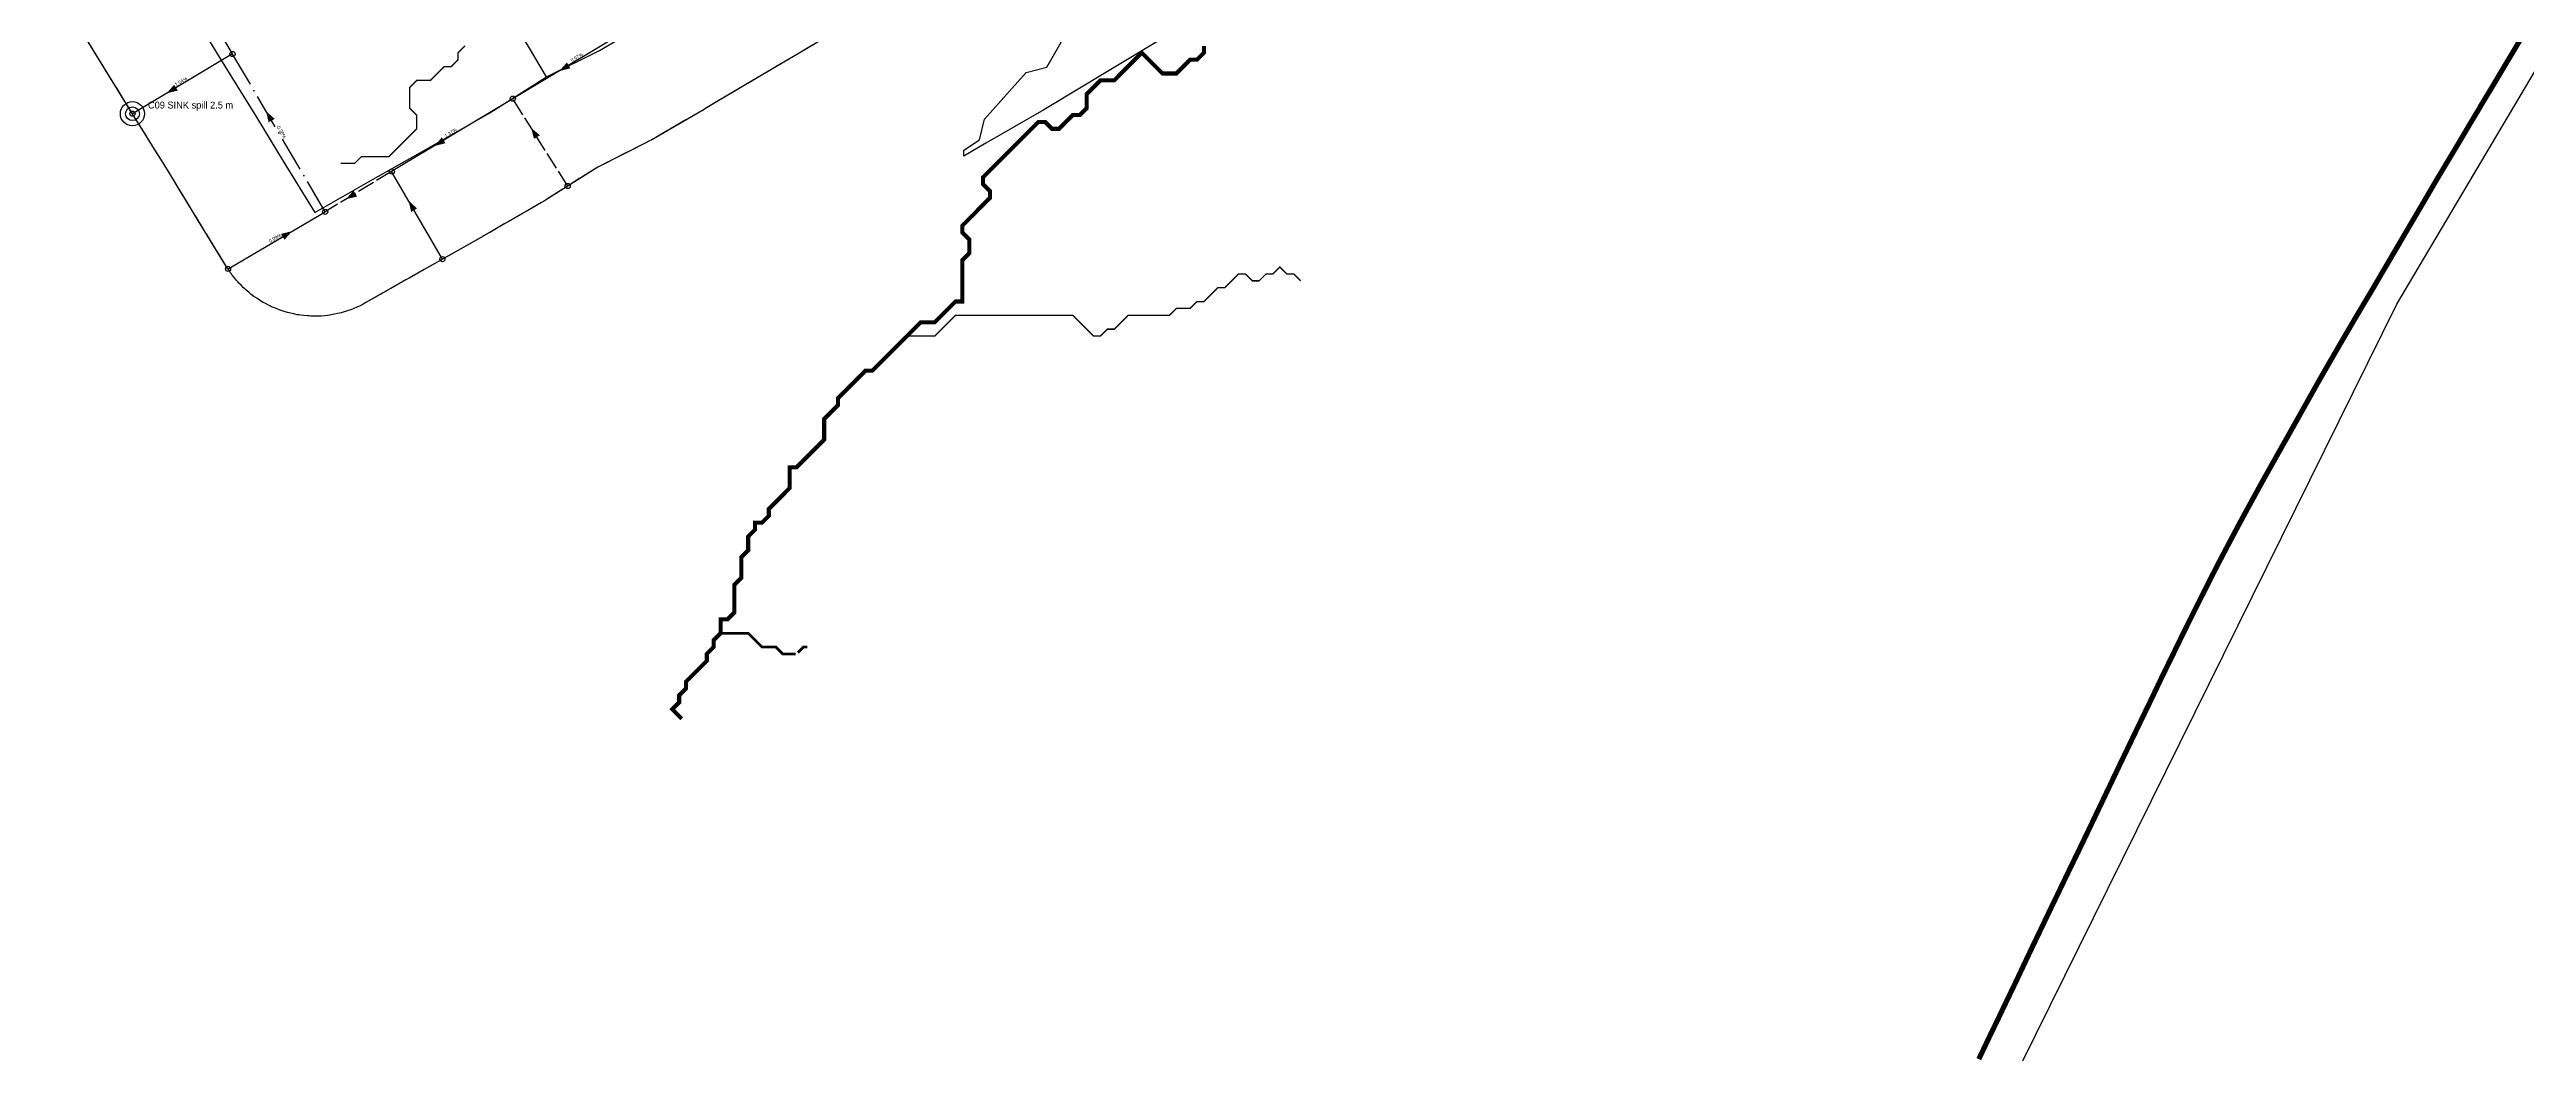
# Model space of a CAD drawing. Header units: metres. Extents: x 440276 to 476894, y 2561381 to 2578972.
# Drawn here: x 445701 to 447137, y 2565293 to 2565874 of the extents above; entities that cross this region are included whole.
import ezdxf
from ezdxf.enums import TextEntityAlignment as Align

# ---------------------------------------------------------------- set-up
doc = ezdxf.new("R2010")
doc.units = ezdxf.units.M
doc.header["$LTSCALE"] = 8
doc.linetypes.add('DASHDOT', pattern=[3.556, 2.54, -0.508, 0, -0.508])
doc.linetypes.add('DASHED', pattern=[1.524, 1.27, -0.254])
for name, color, linetype in [('A_ARROWS', 7, 'Continuous'), ('A_BUILT_2006', 252, 'Continuous'), ('A_CATCHMENTS', 7, 'Continuous'), ('A_ENVELOPE', 3, 'Continuous'), ('A_GRADIENT', 8, 'Continuous'), ('A_JUNCTIONS', 8, 'Continuous'), ('A_MAIN_PIPE', 5, 'Continuous'), ('A_OUTLET_LABEL', 7, 'Continuous'), ('A_OUTLETS', 7, 'Continuous'), ('A_RUNS', 7, 'Continuous'), ('A_STREAMS', 5, 'Continuous'), ('A_WADI', 4, 'Continuous')]:
    doc.layers.add(name, color=color, linetype=linetype)

msp = doc.modelspace()

# ---------------------------------------------------------------- linework, layer by layer
at = {"layer": 'A_ARROWS', "color": 1}
for points in [[(445996.8, 2565862), (446001.3, 2565867), (446003.3, 2565863.6)], [(445769.3, 2565849.1), (445773.7, 2565854.1), (445775.8, 2565850.7)], [(445826.9, 2565838.8), (445831.9, 2565834.3), (445828.4, 2565832.3)], [(445980.5, 2565829.1), (445985.6, 2565824.8), (445982.2, 2565822.7)], [(445924.4, 2565818.6), (445928.8, 2565823.6), (445930.9, 2565820.2)], [(445873.2, 2565787.8), (445877.6, 2565792.8), (445879.7, 2565789.3)], [(445909.5, 2565787), (445914.4, 2565782.4), (445911, 2565780.4)], [(445842.1, 2565769.3), (445837.6, 2565764.3), (445835.6, 2565767.7)]]:
    msp.add_solid(points, dxfattribs=at)
at = {"layer": 'A_BUILT_2006', "color": 252}
for points in [[(444423.4, 2563343.2), (444431.5, 2563355.3), (444572.9, 2563267.8), (444295.2, 2562786.9), (444363.1, 2562577.1), (444377.7, 2562576.5), (444569.2, 2562604), (444800.1, 2562694.3), (445148.7, 2563361.2), (445469.4, 2563197.5), (445714.6, 2563159.3), (445807.5, 2563389.7), (445994.1, 2563715), (446180.6, 2564037.7), (446320.8, 2564284.9), (446551.4, 2564695.1), (447061.6, 2565726.9), (448013.4, 2567331.6)], [(445790.5, 2565885.3), (445803, 2565864.8)], [(445989.5, 2565858.7), (445969.2, 2565892.9)], [(446020.2, 2565874), (446050.5, 2565891.6)], [(445989.5, 2565858.7), (446020.2, 2565874)], [(445803, 2565864.8), (445821.4, 2565835.3)], [(445956.6, 2565837.8), (445989.5, 2565858.7)], [(445821.4, 2565835.3), (445836.8, 2565809.9)], [(445922.6, 2565818.3), (445956.6, 2565837.8)], [(445889, 2565799.3), (445922.6, 2565818.3)], [(445836.8, 2565809.9), (445855.1, 2565780)], [(445855.1, 2565780), (445889, 2565799.3)]]:
    msp.add_lwpolyline(points, dxfattribs=at)
at = {"layer": 'A_CATCHMENTS', "color": 1, "linetype": 'DASHED'}
msp.add_lwpolyline([(446164.2, 2565889.2), (446135.8, 2565872.4), (446104.9, 2565854.2), (446081.2, 2565840.1), (446080.9, 2565839.9), (446080.7, 2565839.8), (446050.4, 2565822.2), (446048.7, 2565821.3), (446047, 2565820.4), (446019.1, 2565806.4), (445988.8, 2565787.2), (445987.6, 2565786.5), (445986.5, 2565785.8), (445952.4, 2565766.2), (445952.2, 2565766.1), (445952.1, 2565766), (445918.6, 2565747.1), (445884.8, 2565727.9), (445883.1, 2565727), (445881.4, 2565726.1), (445880.5, 2565725.7), (445879.6, 2565725.2), (445877.8, 2565724.5), (445876, 2565723.8), (445875, 2565723.5), (445874.1, 2565723.1), (445872.2, 2565722.6), (445870.4, 2565722), (445869.4, 2565721.8), (445868.4, 2565721.5), (445866.5, 2565721.2), (445864.6, 2565720.8), (445863.6, 2565720.7), (445862.6, 2565720.5), (445860.7, 2565720.3), (445858.8, 2565720.1), (445857.7, 2565720.1), (445856.7, 2565720), (445854.8, 2565720.1), (445852.9, 2565720.1), (445851.9, 2565720.2), (445850.8, 2565720.2), (445848.9, 2565720.4), (445847, 2565720.6), (445846, 2565720.8), (445845, 2565720.9), (445843.1, 2565721.3), (445841.2, 2565721.7), (445840.2, 2565721.9), (445839.3, 2565722.2), (445837.4, 2565722.8), (445835.6, 2565723.3), (445834.6, 2565723.7), (445833.7, 2565724), (445831.9, 2565724.8), (445830.1, 2565725.5), (445829.2, 2565726), (445828.3, 2565726.4), (445826.6, 2565727.3), (445824.9, 2565728.2), (445824, 2565728.8), (445823.1, 2565729.3), (445821.6, 2565730.4), (445819.9, 2565731.4), (445819.1, 2565732.1), (445818.3, 2565732.6), (445816.9, 2565733.9), (445815.3, 2565735.1), (445814.6, 2565735.8), (445813.9, 2565736.5), (445812.5, 2565737.9), (445811.1, 2565739.2), (445810.5, 2565740), (445809.8, 2565740.7), (445808.6, 2565742.3), (445807.3, 2565743.7), (445806.8, 2565744.6), (445806.2, 2565745.4), (445805.1, 2565747), (445804, 2565748.6), (445785.7, 2565778.5), (445785.5, 2565778.7), (445785.4, 2565778.9), (445770.3, 2565803.9), (445752.1, 2565833.1), (445752, 2565833.3), (445751.9, 2565833.4), (445739.3, 2565853.9), (445739.3, 2565853.9), (445739.3, 2565853.9), (445722.3, 2565881.5)], dxfattribs=at)
at = {"layer": 'A_ENVELOPE', "color": 3}
msp.add_lwpolyline([(446164.2, 2565889.2), (446135.8, 2565872.4), (446104.9, 2565854.2), (446081.2, 2565840.1), (446080.9, 2565839.9), (446080.7, 2565839.8), (446050.4, 2565822.2), (446048.7, 2565821.3), (446047, 2565820.4), (446019.1, 2565806.4), (445988.8, 2565787.2), (445987.6, 2565786.5), (445986.5, 2565785.8), (445952.4, 2565766.2), (445952.2, 2565766.1), (445952.1, 2565766), (445918.6, 2565747.1), (445884.8, 2565727.9), (445883.1, 2565727), (445881.4, 2565726.1), (445880.5, 2565725.7), (445879.6, 2565725.2), (445877.8, 2565724.5), (445876, 2565723.8), (445875, 2565723.5), (445874.1, 2565723.1), (445872.2, 2565722.6), (445870.4, 2565722), (445869.4, 2565721.8), (445868.4, 2565721.5), (445866.5, 2565721.2), (445864.6, 2565720.8), (445863.6, 2565720.7), (445862.6, 2565720.5), (445860.7, 2565720.3), (445858.8, 2565720.1), (445857.7, 2565720.1), (445856.7, 2565720), (445854.8, 2565720.1), (445852.9, 2565720.1), (445851.9, 2565720.2), (445850.8, 2565720.2), (445848.9, 2565720.4), (445847, 2565720.6), (445846, 2565720.8), (445845, 2565720.9), (445843.1, 2565721.3), (445841.2, 2565721.7), (445840.2, 2565721.9), (445839.3, 2565722.2), (445837.4, 2565722.8), (445835.6, 2565723.3), (445834.6, 2565723.7), (445833.7, 2565724), (445831.9, 2565724.8), (445830.1, 2565725.5), (445829.2, 2565726), (445828.3, 2565726.4), (445826.6, 2565727.3), (445824.9, 2565728.2), (445824, 2565728.8), (445823.1, 2565729.3), (445821.6, 2565730.4), (445819.9, 2565731.4), (445819.1, 2565732.1), (445818.3, 2565732.6), (445816.9, 2565733.9), (445815.3, 2565735.1), (445814.6, 2565735.8), (445813.9, 2565736.5), (445812.5, 2565737.9), (445811.1, 2565739.2), (445810.5, 2565740), (445809.8, 2565740.7), (445808.6, 2565742.3), (445807.3, 2565743.7), (445806.8, 2565744.6), (445806.2, 2565745.4), (445805.1, 2565747), (445804, 2565748.6), (445785.7, 2565778.5), (445785.5, 2565778.7), (445785.4, 2565778.9), (445770.3, 2565803.9), (445752.1, 2565833.1), (445752, 2565833.3), (445751.9, 2565833.4), (445739.3, 2565853.9), (445739.3, 2565853.9), (445739.3, 2565853.9), (445722.3, 2565881.5)], dxfattribs=at)
at = {"layer": 'A_JUNCTIONS'}
for centre in [(445807.5, 2565871.9), (445969.9, 2565846), (445749.5, 2565837.3), (445899.8, 2565803.8), (446001.7, 2565795.4), (445861.2, 2565780.5), (445804.9, 2565747.4), (445929.1, 2565753.1)]:
    msp.add_circle(centre, 1.5, dxfattribs=at)
at = {"layer": 'A_MAIN_PIPE', "color": 5, "const_width": 3}
msp.add_lwpolyline([(447135.4, 2565883.9), (447129.1, 2565873.3), (447122.8, 2565862.8), (447119, 2565856.4), (447116.1, 2565851.5), (447110.2, 2565841.8), (447109.7, 2565840.8), (447103.9, 2565831.2), (447097.7, 2565820.7), (447094.1, 2565814.7), (447085.1, 2565799.7), (447078.9, 2565789.1), (447073.5, 2565779.9), (447066.5, 2565768), (447060.3, 2565757.4), (447052, 2565743.3), (447047.9, 2565736.2), (447041.6, 2565725.7), (447035.4, 2565715.2), (447029.2, 2565704.6), (447023.7, 2565695.1), (447017, 2565683.5), (447011, 2565672.8), (447005.4, 2565662.8), (446999, 2565651.4), (446993, 2565640.8), (446987, 2565630.1), (446983.3, 2565623.5), (446975.2, 2565608.7), (446969.4, 2565598), (446966.7, 2565592.9), (446962.1, 2565584.2), (446958, 2565576.4), (446952.5, 2565565.6), (446950.8, 2565562.2), (446947, 2565554.7), (446941.5, 2565543.7), (446938.1, 2565536.8), (446930.8, 2565521.8), (446925.4, 2565510.8), (446920.7, 2565500.9), (446914.8, 2565488.7), (446909.5, 2565477.7), (446901.7, 2565461.5), (446898.9, 2565455.6), (446893.6, 2565444.5), (446888.3, 2565433.4), (446882.7, 2565421.7), (446877.7, 2565411.3), (446872.3, 2565400.2), (446867, 2565389.2), (446864.9, 2565384.8), (446862.8, 2565380.5), (446856.4, 2565367.1), (446851.1, 2565356.1), (446845.5, 2565344.3), (446844.1, 2565341.3), (446840.6, 2565333.9), (446835.3, 2565322.9), (446830, 2565311.8), (446826.3, 2565304.2), (446819.4, 2565289.7)], dxfattribs=at)
at = {"layer": 'A_OUTLETS', "color": 1}
for radius in [7, 4]:
    msp.add_circle((445749.5, 2565837.3), radius, dxfattribs=at)
at = {"layer": 'A_RUNS', "color": 4}
msp.add_lwpolyline([(445807.5, 2565871.9), (445747.9, 2565973.5)], dxfattribs=at)
at = {"layer": 'A_RUNS', "color": 1}
for points in [[(446045.7, 2565891.2), (445969.9, 2565846)], [(445807.5, 2565871.9), (445749.5, 2565837.3)], [(445969.9, 2565846), (445899.7, 2565803.8)], [(445929.1, 2565753.1), (445899.7, 2565803.8)], [(445804.9, 2565747.4), (445861.2, 2565780.5)]]:
    msp.add_lwpolyline(points, dxfattribs=at)
at = {"layer": 'A_RUNS', "color": 1, "linetype": 'DASHDOT'}
msp.add_lwpolyline([(445861.2, 2565780.5), (445807.5, 2565871.9)], dxfattribs=at)
at = {"layer": 'A_RUNS', "color": 1, "linetype": 'DASHED'}
for points in [[(446001.7, 2565795.4), (445969.9, 2565846)], [(445899.7, 2565803.8), (445861.2, 2565780.5)]]:
    msp.add_lwpolyline(points, dxfattribs=at)
at = {"layer": 'A_STREAMS', "color": 5}
for points, const_width in [([(445942.2, 2565876.6), (445938.2, 2565872.6), (445938.2, 2565868.6), (445934.2, 2565864.6), (445930.2, 2565864.6), (445926.2, 2565860.6), (445922.2, 2565856.6), (445918.2, 2565856.6), (445914.2, 2565856.6), (445910.2, 2565852.6), (445910.2, 2565848.6), (445910.2, 2565844.6), (445910.2, 2565840.5), (445914.2, 2565836.5), (445914.2, 2565832.5), (445914.2, 2565828.5), (445910.2, 2565824.5), (445906.2, 2565820.5), (445902.2, 2565816.5), (445898.2, 2565812.5), (445894.2, 2565812.5), (445890.2, 2565812.5), (445886.2, 2565812.5), (445882.2, 2565812.5), (445878.2, 2565808.5), (445874.2, 2565808.5), (445870.2, 2565808.5)], 0.8), ([(446370.4, 2565876.6), (446370.4, 2565872.6), (446366.4, 2565868.6), (446362.4, 2565868.6), (446358.4, 2565864.6), (446354.4, 2565860.6), (446350.4, 2565860.6), (446346.4, 2565860.6), (446342.4, 2565864.6), (446338.4, 2565868.6), (446334.4, 2565872.6), (446330.4, 2565868.6), (446326.4, 2565864.6), (446322.4, 2565860.6), (446318.4, 2565856.6), (446314.4, 2565856.6), (446310.4, 2565856.6), (446306.4, 2565852.6), (446302.4, 2565848.6), (446302.4, 2565844.6), (446302.4, 2565840.5), (446298.4, 2565836.5), (446294.4, 2565836.5), (446290.4, 2565832.5), (446286.4, 2565828.5), (446282.4, 2565828.5), (446278.4, 2565832.5), (446274.4, 2565832.5), (446270.4, 2565828.5), (446266.4, 2565824.5), (446262.4, 2565820.5), (446258.4, 2565816.5), (446254.4, 2565812.5), (446250.4, 2565808.5), (446246.4, 2565804.5), (446242.4, 2565800.5), (446242.4, 2565796.5), (446246.4, 2565792.5), (446246.4, 2565788.5), (446242.4, 2565784.5), (446238.4, 2565780.5), (446234.4, 2565776.5), (446230.4, 2565772.5), (446230.4, 2565768.5), (446234.4, 2565764.5), (446234.4, 2565760.5), (446234.4, 2565756.5), (446230.4, 2565752.5), (446230.4, 2565748.5), (446230.4, 2565744.5), (446230.4, 2565740.5), (446230.4, 2565736.5), (446230.4, 2565732.5), (446230.4, 2565728.5), (446226.4, 2565728.5), (446222.4, 2565724.5), (446218.4, 2565720.5), (446214.4, 2565716.5), (446210.3, 2565716.5), (446206.3, 2565716.5), (446202.3, 2565712.5), (446198.3, 2565708.5)], 2.4), ([(446426.4, 2565740.5), (446422.4, 2565744.5), (446418.4, 2565744.5), (446414.4, 2565748.5), (446410.4, 2565744.5), (446406.4, 2565744.5), (446402.4, 2565740.5), (446398.4, 2565740.5), (446394.4, 2565744.5), (446390.4, 2565744.5), (446386.4, 2565740.5), (446382.4, 2565736.5), (446378.4, 2565736.5), (446374.4, 2565732.5), (446370.4, 2565728.5), (446366.4, 2565728.5), (446362.4, 2565724.5), (446358.4, 2565724.5), (446354.4, 2565724.5), (446350.4, 2565720.5), (446346.4, 2565720.5), (446342.4, 2565720.5), (446338.4, 2565720.5), (446334.4, 2565720.5), (446330.4, 2565720.5), (446326.4, 2565720.5), (446322.4, 2565716.5), (446318.4, 2565712.5), (446314.4, 2565712.5), (446310.4, 2565708.5), (446306.4, 2565708.5), (446302.4, 2565712.5), (446298.4, 2565716.5), (446294.4, 2565720.5), (446290.4, 2565720.5), (446286.4, 2565720.5), (446282.4, 2565720.5), (446278.4, 2565720.5), (446274.4, 2565720.5), (446270.4, 2565720.5), (446266.4, 2565720.5), (446262.4, 2565720.5), (446258.4, 2565720.5), (446254.4, 2565720.5), (446250.4, 2565720.5), (446246.4, 2565720.5), (446242.4, 2565720.5), (446238.4, 2565720.5), (446234.4, 2565720.5), (446230.4, 2565720.5), (446226.4, 2565720.5), (446222.4, 2565716.5), (446218.4, 2565712.5), (446214.4, 2565708.5), (446210.3, 2565708.5), (446206.3, 2565708.5), (446202.3, 2565708.5), (446198.3, 2565708.5)], 0.8), ([(446198.3, 2565708.5), (446194.3, 2565704.5), (446190.3, 2565700.5), (446186.3, 2565696.5), (446182.3, 2565692.5), (446178.3, 2565688.5), (446174.3, 2565688.5), (446170.3, 2565684.5), (446166.3, 2565680.5), (446162.3, 2565676.5), (446158.3, 2565672.5), (446158.3, 2565668.5), (446154.3, 2565664.5), (446150.3, 2565660.5), (446150.3, 2565656.5), (446150.3, 2565652.5), (446150.3, 2565648.5), (446146.3, 2565644.5), (446142.3, 2565640.5), (446138.3, 2565636.5), (446134.3, 2565632.5), (446130.3, 2565632.5), (446130.3, 2565628.5), (446130.3, 2565624.5), (446130.3, 2565620.5), (446126.3, 2565616.4), (446122.3, 2565612.4), (446118.3, 2565608.4), (446118.3, 2565604.4), (446114.3, 2565600.4), (446110.3, 2565600.4), (446110.3, 2565596.4), (446106.3, 2565592.4), (446106.3, 2565588.4), (446106.3, 2565584.4), (446102.3, 2565580.4), (446102.3, 2565576.4), (446102.3, 2565572.4), (446102.3, 2565568.4), (446098.3, 2565564.4), (446098.3, 2565560.4), (446098.3, 2565556.4), (446098.3, 2565552.4), (446098.3, 2565548.4), (446094.3, 2565544.4), (446090.3, 2565544.4), (446090.3, 2565540.4), (446090.3, 2565536.4)], 2.4), ([(446090.3, 2565536.4), (446086.3, 2565532.4), (446086.3, 2565528.4), (446082.3, 2565524.4), (446082.3, 2565520.4), (446078.3, 2565516.4), (446074.3, 2565512.4), (446070.3, 2565508.4), (446070.3, 2565504.4), (446066.3, 2565500.4), (446066.3, 2565496.4), (446062.3, 2565492.4), (446066.3, 2565488.4), (446067.8, 2565486.9)], 2.4), ([(446133.8, 2565524.4), (446130.3, 2565524.4), (446126.3, 2565524.4), (446122.3, 2565528.4), (446118.3, 2565528.4), (446114.3, 2565528.4), (446110.3, 2565532.4), (446106.3, 2565536.4), (446102.3, 2565536.4), (446098.3, 2565536.4), (446094.3, 2565536.4), (446090.3, 2565536.4)], 1.6), ([(446140.6, 2565528.4), (446138.3, 2565528.4), (446135.1, 2565525.1)], 1.6)]:
    msp.add_lwpolyline(points, dxfattribs=dict(at, const_width=const_width))
at = {"layer": 'A_WADI', "color": 4}
msp.add_lwpolyline([(446347, 2565881.2), (446313.6, 2565861.2), (446280.5, 2565841.2), (446279.6, 2565840.7), (446278.6, 2565840.1), (446277.7, 2565839.6), (446244, 2565820.2), (446231.3, 2565812.7), (446231.3, 2565816.2), (446231.3, 2565816.2), (446240.3, 2565822.2), (446243.3, 2565834.2), (446267.3, 2565861.2), (446279.3, 2565864.2), (446291.3, 2565885.2)], dxfattribs=at)

# ---------------------------------------------------------------- texts
at = {"layer": 'A_GRADIENT', "color": 1}
for s, rotation, p in [('0.97%', 30.8114, (446007.8, 2565868.6)), ('1.64%', 30.8242, (445778.5, 2565854.6)), ('-0.38%', 300.4149, (445834.3, 2565826.2)), ('1.37%', 31.0218, (445934.8, 2565824.9)), ('0.99%', 30.4946, (445833, 2565763.9))]:
    msp.add_text(s, height=2, rotation=rotation, dxfattribs=at).set_placement(p, align=Align.BOTTOM_CENTER)
at = {"layer": 'A_OUTLET_LABEL', "color": 1}
msp.add_text('C09 SINK spill 2.5 m', height=4, dxfattribs=at).set_placement((445758.5, 2565840.3))

doc.saveas('drawing.dxf')
